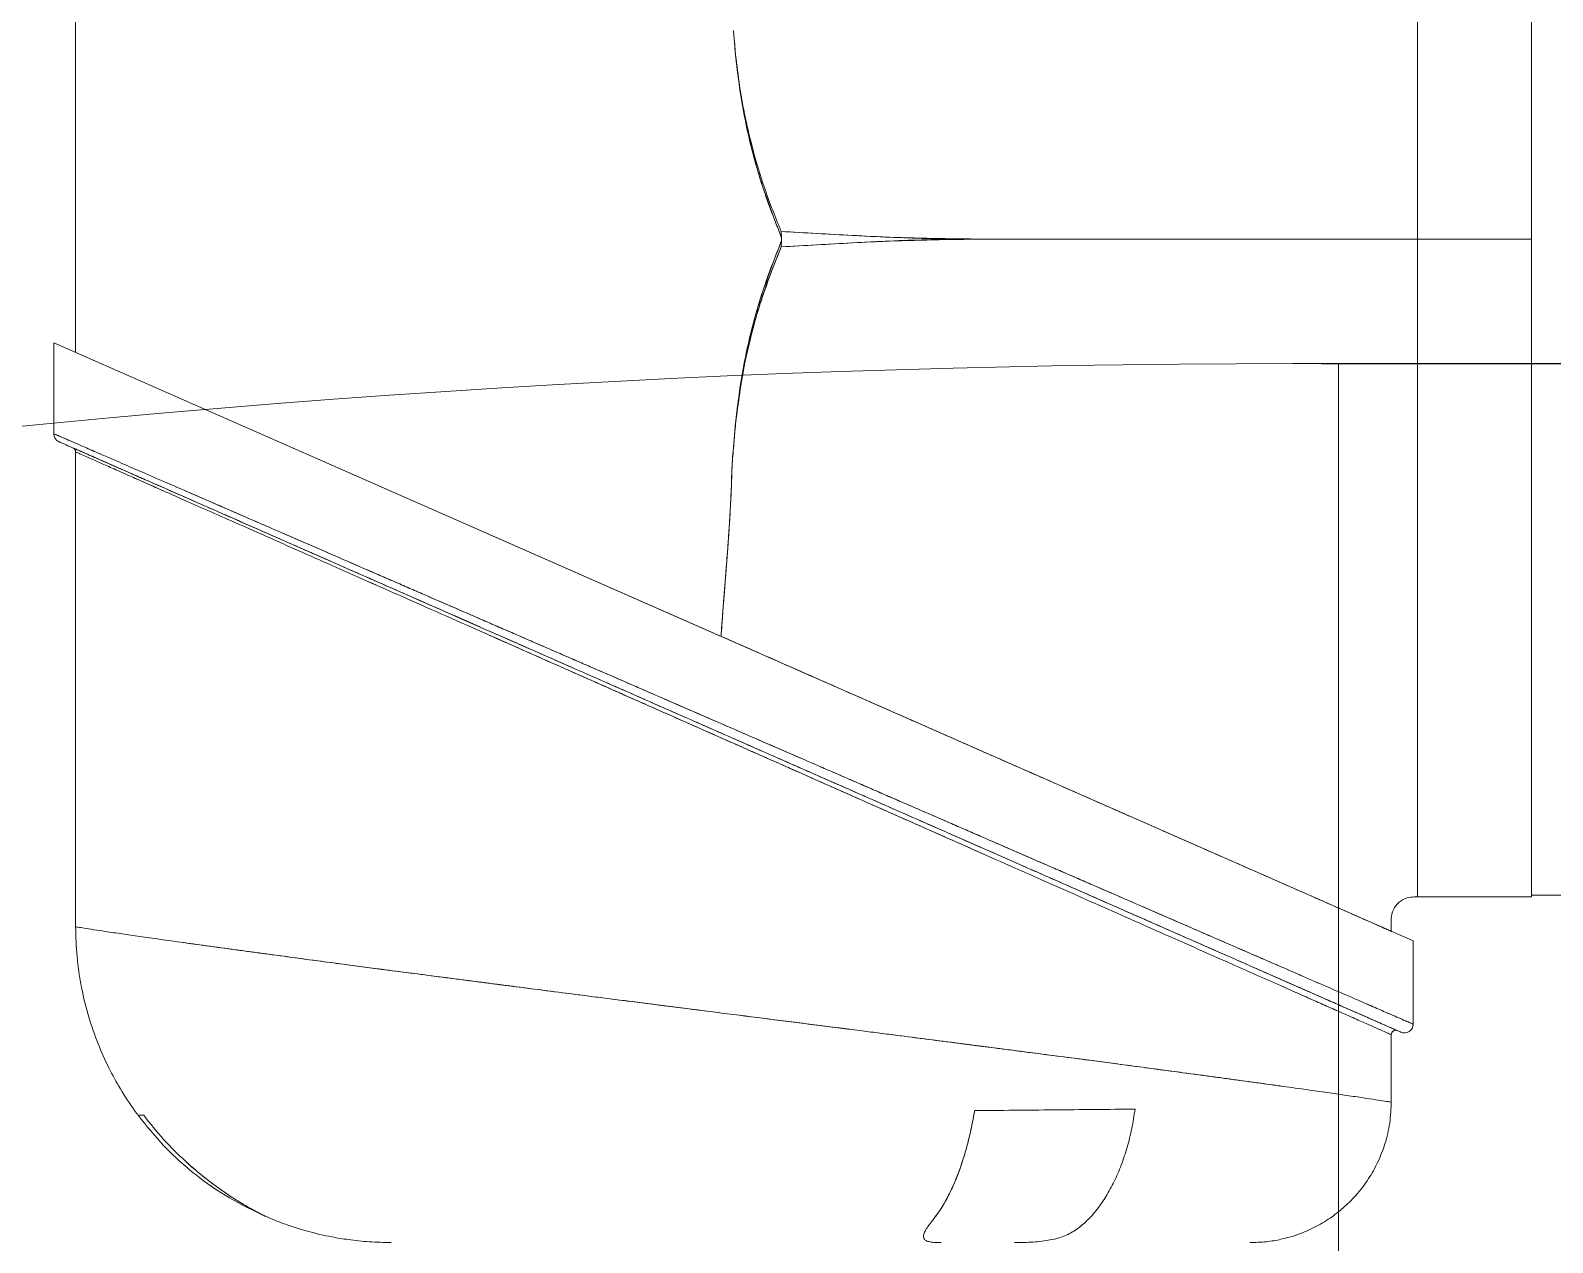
# Model space of a CAD drawing. Header units: millimetres. Extents: x 54 to 415, y 5 to 258.
# Drawn here: x 280.45 to 286.24, y 223.51 to 228.11 of the extents above; entities that cross this region are included whole.
import ezdxf

# ---------------------------------------------------------------- set-up
doc = ezdxf.new("R2010")
doc.units = ezdxf.units.MM
doc.linetypes.add('CENTERX2', pattern=[20.32, 12.7, -2.54, 2.54, -2.54])

msp = doc.modelspace()

# ---------------------------------------------------------------- linework, layer by layer
at = {"color": 7, "linetype": 'Continuous', "lineweight": 15}
for p, q in [((280.62527, 230.13602), (280.62527, 226.88911)), ((286.15861, 229.81186), (286.15861, 224.82685)), ((283.30827, 227.32486), (283.30658, 227.34865)), ((283.30827, 227.32486), (283.30658, 227.34865)), ((283.30658, 227.29006), (283.30827, 227.31386)), ((283.30827, 227.31386), (283.30658, 227.29006)), ((283.30827, 227.31386), (283.30827, 227.32486)), ((283.30827, 227.32486), (283.30827, 227.31386)), ((286.15861, 227.31936), (285.72527, 227.31936)), ((280.54194, 226.92577), (280.54194, 226.58)), ((285.70861, 224.65244), (280.54194, 226.92577)), ((283.07803, 225.80989), (280.62603, 226.88877)), ((295.53201, 226.84623), (285.25186, 226.84623)), ((295.53201, 226.84623), (285.25186, 226.84623)), ((285.42527, 226.84593), (285.42527, 118.77545)), ((295.35786, 226.84593), (285.42601, 226.84593)), ((283.12527, 226.52621), (283.1331, 226.61899)), ((283.1331, 226.61899), (283.13353, 226.61895)), ((280.62527, 226.5108), (280.62527, 224.70602)), ((285.72527, 224.81996), (286.15861, 224.81996)), ((286.15861, 224.82602), (286.50861, 224.82602)), ((285.70861, 224.33574), (285.70861, 224.65244)), ((285.62527, 224.03859), (285.62527, 224.29605))]:
    msp.add_line(p, q, dxfattribs=at)
at = {"color": 7, "linetype": 'CENTERX2', "lineweight": 0}
msp.add_circle((290.39194, 172.81069), 62.01667, dxfattribs=at)
at = {"color": 7, "linetype": 'Continuous', "lineweight": 15}
for centre, radius, start, end in [((280.57527, 226.58), 0.03333, 180, 246.250506), ((280.60861, 226.51071), 0.01667, 0, 66.250506), ((285.64194, 224.29605), 0.01667, 66.250506, 180), ((285.67527, 224.336), 0.03333, 246.250506, 360)]:
    msp.add_arc(centre, radius, start, end, dxfattribs=at)
for start_param, end_param in [(0, 3.1415927), (6.2798198, 6.2831853)]:
    msp.add_ellipse((285.25186, 172.81069), major_axis=(0, 54.03554), ratio=0.9535684, start_param=start_param, end_param=end_param, dxfattribs=at)
for points, knots in [([(285.72527, 227.31936), (285.72527, 227.40098), (285.72527, 227.56444), (285.72527, 227.80733), (285.72527, 228.04535), (285.72527, 228.27632), (285.72527, 228.4981), (285.72527, 228.70864), (285.72527, 228.90562), (285.72527, 229.08727), (285.72527, 229.25208), (285.72527, 229.3983), (285.72527, 229.52447), (285.72527, 229.62955), (285.72527, 229.71262), (285.72527, 229.77296), (285.72527, 229.8101), (285.72527, 229.82304), (285.72527, 229.81029), (285.72527, 229.77329), (285.72527, 229.71309), (285.72527, 229.63018), (285.72527, 229.52512), (285.72527, 229.3989), (285.72527, 229.25259), (285.72527, 229.08778), (285.72527, 228.90612), (285.72527, 228.70911), (285.72527, 228.4985), (285.72527, 228.27664), (285.72527, 228.04563), (285.72527, 227.80751), (285.72527, 227.56452), (285.72527, 227.40099), (285.72527, 227.31936)], [0, 0, 0, 0, 0.0311936, 0.0624662, 0.0937216, 0.1248574, 0.1561008, 0.187374, 0.2185675, 0.249725, 0.2810045, 0.3122848, 0.3434681, 0.3747482, 0.40604, 0.437343, 0.4685889, 0.4998768, 0.5311815, 0.5624692, 0.5937359, 0.6250402, 0.6563457, 0.6875979, 0.7188899, 0.750191, 0.78135, 0.8125442, 0.8438515, 0.8751002, 0.9062374, 0.9375057, 0.968805, 1, 1, 1, 1]), ([(286.15861, 227.31936), (286.15861, 227.38831), (286.15861, 227.5267), (286.15861, 227.73461), (286.15861, 227.94204), (286.15861, 228.14498), (286.15861, 228.34055), (286.15861, 228.52805), (286.15861, 228.70873), (286.15861, 228.87936), (286.15861, 229.03792), (286.15861, 229.18366), (286.15861, 229.31758), (286.15861, 229.43721), (286.15861, 229.54122), (286.15861, 229.62939), (286.15861, 229.70207), (286.15861, 229.75806), (286.15861, 229.79685), (286.15861, 229.8181), (286.15861, 229.82066), (286.15861, 229.80392), (286.15861, 229.76984), (286.15861, 229.71995), (286.15861, 229.65361), (286.15861, 229.57072), (286.15861, 229.47151), (286.15861, 229.35594), (286.15861, 229.22415), (286.15861, 229.07909), (286.15861, 228.9224), (286.15861, 228.75575), (286.15861, 228.57699), (286.15861, 228.38951), (286.15861, 228.1955), (286.15861, 227.99658), (286.15861, 227.79093), (286.15861, 227.60758), (286.15861, 227.44974), (286.15861, 227.36286), (286.15861, 227.31936)], [0, 0, 0, 0, 0.0263522, 0.0528873, 0.0800001, 0.1073126, 0.1338533, 0.1603941, 0.1873145, 0.2146281, 0.2411381, 0.2676484, 0.294536, 0.3218142, 0.3483571, 0.3749002, 0.4018157, 0.4291136, 0.4558665, 0.4828081, 0.5100597, 0.5377423, 0.5639175, 0.5900932, 0.6166189, 0.6431443, 0.6699571, 0.696961, 0.7242623, 0.7519712, 0.7784892, 0.8051945, 0.8321894, 0.8595806, 0.8860957, 0.9126109, 0.9395048, 0.9667909, 0.9833728, 1, 1, 1, 1]), ([(283.12532, 228.11251), (283.12577, 228.10731), (283.12701, 228.09311), (283.12893, 228.06971), (283.13108, 228.04398), (283.13262, 228.02727), (283.13331, 228.01974)], [0, 0, 0, 0, 0.1680177, 0.4594219, 0.7563244, 1, 1, 1, 1]), ([(283.13331, 228.01974), (283.13182, 228.03647), (283.12953, 228.06217), (283.12702, 228.0931), (283.12578, 228.10729), (283.12532, 228.11251)], [0, 0, 0, 0, 0.5411002, 0.8313252, 1, 1, 1, 1]), ([(283.13331, 228.01974), (283.13646, 227.99233), (283.14309, 227.93467), (283.15663, 227.84891), (283.1739, 227.76217), (283.20088, 227.64971), (283.24186, 227.5103), (283.28494, 227.4027), (283.30658, 227.34865)], [0, 0, 0, 0, 0.1189687, 0.250282, 0.3742966, 0.5002526, 0.7490056, 1, 1, 1, 1]), ([(283.30827, 227.32486), (283.27971, 227.39909), (283.2222, 227.54859), (283.16311, 227.78174), (283.1432, 227.94076), (283.13331, 228.01974)], [0, 0, 0, 0, 0.3317279, 0.6681301, 1, 1, 1, 1]), ([(283.13331, 228.01974), (283.14021, 227.96012), (283.154, 227.84093), (283.1928, 227.66474), (283.24233, 227.49173), (283.28637, 227.38026), (283.30827, 227.32486)], [0, 0, 0, 0, 0.25020945, 0.50016788, 0.75158767, 1, 1, 1, 1]), ([(283.30658, 227.34865), (283.28495, 227.40268), (283.24188, 227.51027), (283.19814, 227.6589), (283.16732, 227.79117), (283.14667, 227.90542), (283.13771, 227.98209), (283.13331, 228.01974)], [0, 0, 0, 0, 0.2509349, 0.4996492, 0.6672009, 0.8365384, 1, 1, 1, 1]), ([(283.30658, 227.34865), (283.39688, 227.3435), (283.58092, 227.33301), (283.86082, 227.31925), (284.14632, 227.31968), (284.33785, 227.31946), (284.43361, 227.31936)], [0, 0, 0, 0, 0.2406819, 0.4904894, 0.7452646, 1, 1, 1, 1]), ([(284.43361, 227.31936), (284.3058, 227.31893), (284.05129, 227.31807), (283.67536, 227.32625), (283.42774, 227.34129), (283.30658, 227.34865)], [0, 0, 0, 0, 0.3399995, 0.6770637, 1, 1, 1, 1]), ([(283.1331, 226.61899), (283.14008, 226.67856), (283.15405, 226.79773), (283.19277, 226.97393), (283.24233, 227.14699), (283.28638, 227.25846), (283.30827, 227.31386)], [0, 0, 0, 0, 0.2500242, 0.500187, 0.751597, 1, 1, 1, 1]), ([(283.30827, 227.31386), (283.27971, 227.23963), (283.2222, 227.09012), (283.16311, 226.85698), (283.1432, 226.69795), (283.13331, 226.61897)], [0, 0, 0, 0, 0.33172832, 0.6681306, 1, 1, 1, 1]), ([(283.30658, 227.29006), (283.28926, 227.24747), (283.25743, 227.16917), (283.22165, 227.05926), (283.19886, 226.97832), (283.18431, 226.92004), (283.17455, 226.87755), (283.16561, 226.83488), (283.15631, 226.78582), (283.14782, 226.73443), (283.14088, 226.68489), (283.13638, 226.64777), (283.13418, 226.62717), (283.13331, 226.61897)], [0, 0, 0, 0, 0.19825024, 0.36443227, 0.49811283, 0.56079147, 0.62344626, 0.68609738, 0.74876579, 0.83876834, 0.91067696, 0.96443805, 1, 1, 1, 1]), ([(283.13353, 226.61895), (283.14366, 226.696), (283.1639, 226.84995), (283.22251, 227.07506), (283.27866, 227.21867), (283.30658, 227.29006)], [0, 0, 0, 0, 0.3350432, 0.6694119, 1, 1, 1, 1]), ([(284.43361, 227.31936), (284.3058, 227.31979), (284.05129, 227.32064), (283.67536, 227.31246), (283.42774, 227.29742), (283.30658, 227.29006)], [0, 0, 0, 0, 0.3399995, 0.6770637, 1, 1, 1, 1]), ([(283.30658, 227.29006), (283.39688, 227.29521), (283.58092, 227.30571), (283.86082, 227.31946), (284.14632, 227.31904), (284.33785, 227.31925), (284.43361, 227.31936)], [0, 0, 0, 0, 0.2406822, 0.4904895, 0.7452646, 1, 1, 1, 1]), ([(285.72527, 227.31936), (285.60471, 227.31932), (285.47062, 227.31927), (285.323, 227.31924), (285.28241, 227.31923), (285.24181, 227.31923), (285.20122, 227.31922), (285.16062, 227.31922), (285.12003, 227.31923), (285.07383, 227.31924), (285.01684, 227.31925), (284.94388, 227.31924), (284.85538, 227.31923), (284.75825, 227.31923), (284.6617, 227.31925), (284.57493, 227.31929), (284.50025, 227.31933), (284.45448, 227.31935), (284.43361, 227.31936)], [0, 0, 0, 0, 0.2800057, 0.3114353, 0.3428645, 0.3742932, 0.4057213, 0.4371485, 0.4685748, 0.5, 0.5444546, 0.6009401, 0.6694557, 0.75, 0.8265275, 0.8937019, 0.9515254, 1, 1, 1, 1]), ([(284.43361, 227.31936), (284.4594, 227.31934), (284.51899, 227.31931), (284.62039, 227.31924), (284.7458, 227.31919), (284.89523, 227.31917), (285.0687, 227.3192), (285.2662, 227.31927), (285.48772, 227.31936), (285.64342, 227.31936), (285.72527, 227.31936)], [0, 0, 0, 0, 0.0599088, 0.1384058, 0.2354966, 0.3511869, 0.4854816, 0.6383837, 0.809892, 1, 1, 1, 1]), ([(285.72527, 227.31936), (285.72527, 227.23714), (285.72527, 227.07242), (285.72527, 226.82816), (285.72527, 226.58947), (285.72527, 226.35865), (285.72527, 226.13682), (285.72527, 225.92633), (285.72527, 225.72946), (285.72527, 225.54806), (285.72527, 225.38349), (285.72527, 225.23767), (285.72527, 225.11201), (285.72527, 225.00739), (285.72527, 224.9248), (285.72527, 224.86496), (285.72527, 224.82821), (285.72527, 224.81569), (285.72527, 224.82871), (285.72527, 224.866), (285.72527, 224.92629), (285.72527, 225.00934), (285.72527, 225.11427), (285.72527, 225.24041), (285.72527, 225.38666), (285.72527, 225.55148), (285.72527, 225.73308), (285.72527, 225.93031), (285.72527, 226.14098), (285.72527, 226.36271), (285.72527, 226.59385), (285.72527, 226.83215), (285.72527, 227.07497), (285.72527, 227.23794), (285.72527, 227.31936)], [0, 0, 0, 0, 0.0314203, 0.0629452, 0.0942649, 0.1253779, 0.156586, 0.1880051, 0.219166, 0.2502894, 0.2816656, 0.3129444, 0.3440511, 0.375284, 0.4066938, 0.4378533, 0.4690088, 0.5004215, 0.5316512, 0.5627473, 0.5940085, 0.6253819, 0.6565062, 0.6876621, 0.7190714, 0.750272, 0.781375, 0.8126816, 0.8440177, 0.8751256, 0.9063059, 0.9377192, 0.9688887, 1, 1, 1, 1]), ([(286.15861, 227.31936), (286.15861, 227.25048), (286.15861, 227.11224), (286.15861, 226.90457), (286.15861, 226.69737), (286.15861, 226.49464), (286.15861, 226.29926), (286.15861, 226.11193), (286.15861, 225.93139), (286.15861, 225.7608), (286.15861, 225.6022), (286.15861, 225.45634), (286.15861, 225.32229), (286.15861, 225.20265), (286.15861, 225.09837), (286.15861, 225.01008), (286.15861, 224.93711), (286.15861, 224.8846), (286.15861, 224.84929), (286.15861, 224.82797), (286.15861, 224.81845), (286.15861, 224.82107), (286.15861, 224.83697), (286.15861, 224.86837), (286.15861, 224.91791), (286.15861, 224.984), (286.15861, 225.06682), (286.15861, 225.16627), (286.15861, 225.2818), (286.15861, 225.41354), (286.15861, 225.5587), (286.15861, 225.71533), (286.15861, 225.88178), (286.15861, 226.06017), (286.15861, 226.24749), (286.15861, 226.44138), (286.15861, 226.64023), (286.15861, 226.84586), (286.15861, 227.02951), (286.15861, 227.18798), (286.15861, 227.27553), (286.15861, 227.31936)], [0, 0, 0, 0, 0.0263224, 0.0528276, 0.0799086, 0.107188, 0.1336983, 0.1602088, 0.1870977, 0.2143783, 0.2408883, 0.2673984, 0.2942861, 0.3215641, 0.3480289, 0.3746779, 0.4016084, 0.428922, 0.4504754, 0.4720279, 0.4937907, 0.515553, 0.5374838, 0.5636049, 0.5897265, 0.616107, 0.6429077, 0.6697333, 0.6967509, 0.7240662, 0.7517902, 0.7783864, 0.8049824, 0.8319614, 0.8593358, 0.8858495, 0.912363, 0.9392562, 0.9665411, 0.9832474, 1, 1, 1, 1]), ([(283.13353, 226.61895), (283.13109, 226.59119), (283.12636, 226.53734), (283.11915, 226.45644), (283.11778, 226.37605), (283.1136, 226.29505), (283.1093, 226.22267), (283.10444, 226.1549), (283.09938, 226.08749), (283.09323, 226.00934), (283.08709, 225.93115), (283.08192, 225.86375), (283.07917, 225.82557), (283.07803, 225.80989)], [0, 0, 0, 0, 0.1031012, 0.1999687, 0.3002699, 0.4003905, 0.4999597, 0.5684443, 0.6517212, 0.7499848, 0.8584084, 0.9418491, 1, 1, 1, 1]), ([(283.13331, 226.61897), (283.13221, 226.60746), (283.12925, 226.57656), (283.12684, 226.54561), (283.12534, 226.5262)], [0, 0, 0, 0, 0.3726892, 1, 1, 1, 1]), ([(283.12527, 225.458), (283.08367, 225.47607), (283.00505, 225.51019), (282.89422, 225.55829), (282.80827, 225.59563), (282.74409, 225.62353), (282.69851, 225.64335), (282.64775, 225.66541), (282.59022, 225.69039), (282.52508, 225.71867), (282.46137, 225.74633), (282.3998, 225.77307), (282.34037, 225.79888), (282.28308, 225.82378), (282.22791, 225.84774), (282.13563, 225.88783), (282.00978, 225.94247), (281.85542, 226.00951), (281.70642, 226.07425), (281.56284, 226.13659), (281.42501, 226.19645), (281.29557, 226.25269), (281.17468, 226.30518), (281.06269, 226.35382), (280.96135, 226.39785), (280.87063, 226.43724), (280.79062, 226.47199), (280.72774, 226.49931), (280.67892, 226.52051), (280.64132, 226.53683), (280.60974, 226.55055), (280.58179, 226.5627), (280.55965, 226.57231), (280.54471, 226.5788), (280.54286, 226.5796), (280.54194, 226.58)], [0, 0, 0, 0, 0.0320708, 0.0606012, 0.0855911, 0.0986598, 0.1104988, 0.1211082, 0.1382986, 0.1555751, 0.17238, 0.1887133, 0.2045753, 0.2199659, 0.2348853, 0.2493337, 0.2953807, 0.3393236, 0.3811684, 0.4268614, 0.4710509, 0.5137492, 0.5582404, 0.6016584, 0.6440233, 0.6865453, 0.7283611, 0.7694966, 0.7995611, 0.8294051, 0.8590406, 0.8884792, 0.9257646, 0.9629296, 1, 1, 1, 1]), ([(280.54194, 226.58), (280.54246, 226.57978), (280.5435, 226.57933), (280.55189, 226.57568), (280.5653, 226.56986), (280.58673, 226.56055), (280.6189, 226.54657), (280.66505, 226.52653), (280.72219, 226.50172), (280.79062, 226.47199), (280.87063, 226.43724), (280.9537, 226.40117), (281.03679, 226.36507), (281.11748, 226.33002), (281.20468, 226.29216), (281.2932, 226.25372), (281.38217, 226.21507), (281.4709, 226.17652), (281.56487, 226.13571), (281.66193, 226.09357), (281.7461, 226.05701), (281.8155, 226.02686), (281.87105, 226.00273), (281.92832, 225.97785), (281.98732, 225.95223), (282.04804, 225.92586), (282.11048, 225.89875), (282.19768, 225.86088), (282.31386, 225.8104), (282.42637, 225.76153), (282.51022, 225.72512), (282.56129, 225.70295), (282.61198, 225.68094), (282.6566, 225.66156), (282.7118, 225.63757), (282.78403, 225.60616), (282.88392, 225.56276), (282.99939, 225.51265), (283.08162, 225.47696), (283.12527, 225.458)], [0, 0, 0, 0, 0.0277954, 0.0556409, 0.0835475, 0.111526, 0.1508139, 0.1904606, 0.2304941, 0.2716262, 0.3134406, 0.3559632, 0.3876388, 0.4199052, 0.4527709, 0.4862445, 0.5147742, 0.5439765, 0.5738553, 0.6044143, 0.6336571, 0.6494777, 0.6655969, 0.682015, 0.6987325, 0.7157495, 0.7330664, 0.7506835, 0.7875964, 0.8274433, 0.8405744, 0.8539956, 0.867707, 0.8803901, 0.8889238, 0.9108109, 0.9366195, 0.9663492, 1, 1, 1, 1]), ([(280.56185, 226.54949), (280.56289, 226.54903), (280.56498, 226.54812), (280.58198, 226.54064), (280.60908, 226.52871), (280.64703, 226.51201), (280.69552, 226.49068), (280.75443, 226.46476), (280.82335, 226.43443), (280.9021, 226.39978), (280.99036, 226.36095), (281.08763, 226.31815), (281.19359, 226.27153), (281.31546, 226.2179), (281.45453, 226.15671), (281.612, 226.08743), (281.7786, 226.01412), (281.95347, 225.93718), (282.13545, 225.85711), (282.32338, 225.77442), (282.51627, 225.68955), (282.71271, 225.60311), (282.9117, 225.51556), (283.11186, 225.42749), (283.31201, 225.33942), (283.51101, 225.25186), (283.70745, 225.16543), (283.90033, 225.08056), (284.08827, 224.99787), (284.27024, 224.9178), (284.44512, 224.84085), (284.61171, 224.76755), (284.76918, 224.69827), (284.90825, 224.63708), (285.03012, 224.58346), (285.13608, 224.53683), (285.23335, 224.49403), (285.3216, 224.4552), (285.40036, 224.42055), (285.46928, 224.39023), (285.52818, 224.36431), (285.57667, 224.34297), (285.61462, 224.32627), (285.64172, 224.31435), (285.65872, 224.30687), (285.6608, 224.30595), (285.66185, 224.30549)], [0, 0, 0, 0, 0.0199204, 0.0398135, 0.0597812, 0.0797996, 0.0998357, 0.1199893, 0.1402341, 0.1605318, 0.1809782, 0.201541, 0.2221754, 0.2429726, 0.2680817, 0.2933193, 0.3187887, 0.3443409, 0.3700669, 0.3959156, 0.42182, 0.4478711, 0.4739038, 0.5, 0.5261005, 0.5521317, 0.5781828, 0.6040886, 0.6299331, 0.6556633, 0.6812141, 0.7066834, 0.7319224, 0.7570274, 0.7778283, 0.7984627, 0.8190219, 0.8394719, 0.8597696, 0.8800107, 0.9001679, 0.9202041, 0.9402188, 0.9601883, 0.9800814, 1, 1, 1, 1]), ([(285.66185, 224.30549), (285.6608, 224.30595), (285.65872, 224.30687), (285.64172, 224.31435), (285.61462, 224.32627), (285.57667, 224.34297), (285.52817, 224.36431), (285.46927, 224.39023), (285.40035, 224.42055), (285.32159, 224.45521), (285.23334, 224.49404), (285.13607, 224.53684), (285.0301, 224.58346), (284.90823, 224.63708), (284.76917, 224.69827), (284.6117, 224.76756), (284.4451, 224.84086), (284.27023, 224.91781), (284.08825, 224.99788), (283.90032, 225.08057), (283.70743, 225.16544), (283.51099, 225.25187), (283.31199, 225.33943), (283.11184, 225.4275), (282.91169, 225.51557), (282.71269, 225.60313), (282.51625, 225.68956), (282.32336, 225.77443), (282.13543, 225.85712), (281.95346, 225.93719), (281.77858, 226.01413), (281.61198, 226.08743), (281.45451, 226.15672), (281.31545, 226.21791), (281.19358, 226.27153), (281.08761, 226.31816), (280.99035, 226.36095), (280.9021, 226.39979), (280.82334, 226.43444), (280.75442, 226.46476), (280.69552, 226.49068), (280.64702, 226.51202), (280.60907, 226.52871), (280.58198, 226.54064), (280.56498, 226.54812), (280.56289, 226.54903), (280.56185, 226.54949)], [0, 0, 0, 0, 0.0199204, 0.0398135, 0.0597812, 0.0797996, 0.0998357, 0.1199893, 0.1402341, 0.1605318, 0.1809782, 0.201541, 0.2221754, 0.2429726, 0.2680817, 0.2933193, 0.3187887, 0.3443409, 0.3700669, 0.3959156, 0.42182, 0.4478711, 0.4739038, 0.5, 0.5261005, 0.5521317, 0.5781828, 0.6040886, 0.6299331, 0.6556633, 0.6812141, 0.7066834, 0.7319224, 0.7570274, 0.7778283, 0.7984627, 0.8190219, 0.8394719, 0.8597696, 0.8800107, 0.9001679, 0.9202041, 0.9402188, 0.9601883, 0.9800814, 1, 1, 1, 1]), ([(280.61532, 226.52597), (280.61567, 226.52581), (280.61637, 226.52551), (280.62203, 226.52301), (280.63128, 226.51895), (280.64496, 226.51292), (280.66358, 226.50473), (280.68715, 226.49436), (280.71514, 226.48205), (280.74738, 226.46786), (280.78375, 226.45186), (280.82438, 226.43398), (280.87098, 226.41348), (280.92396, 226.39016), (280.98382, 226.36383), (281.04855, 226.33534), (281.11533, 226.30596), (281.18333, 226.27604), (281.25184, 226.2459), (281.32361, 226.21432), (281.39866, 226.1813), (281.48548, 226.1431), (281.58512, 226.09925), (281.69986, 226.04877), (281.82066, 225.99562), (281.96307, 225.93296), (282.12783, 225.86046), (282.31658, 225.77741), (282.51311, 225.69094), (282.71579, 225.60176), (282.92288, 225.51064), (283.13195, 225.41865), (283.34101, 225.32666), (283.5481, 225.23554), (283.73418, 225.15367), (283.89925, 225.08104), (284.04289, 225.01784), (284.1822, 224.95654), (284.30675, 224.90174), (284.41811, 224.85274), (284.51637, 224.8095), (284.61059, 224.76805), (284.70071, 224.72839), (284.78541, 224.69113), (284.86526, 224.65599), (284.94028, 224.62298), (285.01206, 224.5914), (285.08059, 224.56125), (285.15208, 224.52979), (285.2251, 224.49766), (285.29791, 224.46563), (285.36317, 224.43691), (285.42008, 224.41187), (285.4692, 224.39026), (285.51183, 224.3715), (285.5493, 224.35501), (285.58131, 224.34093), (285.60748, 224.32942), (285.62666, 224.32098), (285.63951, 224.31532), (285.64723, 224.31193), (285.64818, 224.31151), (285.64865, 224.3113)], [0, 0, 0, 0, 0.0115707, 0.0231344, 0.0347112, 0.0470727, 0.0601935, 0.0733341, 0.0865229, 0.0995505, 0.1125904, 0.1256694, 0.1388143, 0.1535547, 0.1683201, 0.1831469, 0.1980711, 0.2113084, 0.2245619, 0.2378554, 0.2512127, 0.264657, 0.2825959, 0.3006345, 0.3193943, 0.3382522, 0.3642436, 0.3906775, 0.4175159, 0.4448412, 0.4723524, 0.4999971, 0.5276263, 0.5551377, 0.5824783, 0.6026072, 0.6226947, 0.6422505, 0.6617501, 0.6768307, 0.6918626, 0.70659, 0.7209872, 0.7353487, 0.7487824, 0.7621344, 0.7754279, 0.7886867, 0.8019347, 0.8189672, 0.8358908, 0.8527592, 0.8687015, 0.8836635, 0.8985761, 0.9134796, 0.9288451, 0.9441668, 0.9594904, 0.9730021, 0.9864947, 1, 1, 1, 1]), ([(285.64865, 224.3113), (285.6483, 224.31145), (285.6476, 224.31176), (285.64194, 224.31425), (285.6327, 224.31832), (285.61901, 224.32434), (285.60039, 224.33253), (285.57682, 224.34291), (285.54883, 224.35522), (285.51659, 224.36941), (285.48022, 224.38541), (285.43959, 224.40329), (285.39299, 224.42379), (285.34001, 224.4471), (285.28015, 224.47344), (285.21542, 224.50192), (285.14864, 224.53131), (285.08064, 224.56122), (285.01213, 224.59137), (284.94036, 224.62295), (284.86531, 224.65597), (284.7785, 224.69417), (284.67885, 224.73801), (284.56411, 224.7885), (284.44331, 224.84165), (284.30091, 224.90431), (284.13614, 224.9768), (283.94739, 225.05986), (283.75086, 225.14633), (283.54818, 225.23551), (283.34109, 225.32663), (283.13202, 225.41862), (282.92296, 225.5106), (282.71587, 225.60172), (282.52979, 225.6836), (282.36472, 225.75623), (282.22108, 225.81943), (282.08177, 225.88073), (281.95722, 225.93553), (281.84586, 225.98453), (281.7476, 226.02776), (281.65338, 226.06922), (281.56326, 226.10887), (281.47856, 226.14614), (281.39871, 226.18128), (281.32369, 226.21428), (281.25191, 226.24587), (281.18338, 226.27602), (281.11189, 226.30748), (281.03887, 226.33961), (280.96606, 226.37164), (280.9008, 226.40036), (280.84389, 226.4254), (280.79477, 226.44701), (280.75214, 226.46577), (280.71467, 226.48225), (280.68266, 226.49634), (280.65649, 226.50785), (280.63731, 226.51629), (280.62446, 226.52195), (280.61674, 226.52534), (280.61579, 226.52576), (280.61532, 226.52597)], [0, 0, 0, 0, 0.0115707, 0.0231344, 0.0347112, 0.0470727, 0.0601935, 0.0733341, 0.0865229, 0.0995505, 0.1125904, 0.1256694, 0.1388143, 0.1535547, 0.1683201, 0.1831469, 0.1980711, 0.2113084, 0.2245619, 0.2378554, 0.2512127, 0.264657, 0.2825959, 0.3006345, 0.3193943, 0.3382522, 0.3642436, 0.3906775, 0.4175159, 0.4448412, 0.4723524, 0.4999971, 0.5276263, 0.5551377, 0.5824783, 0.6026072, 0.6226947, 0.6422505, 0.6617501, 0.6768307, 0.6918626, 0.70659, 0.7209872, 0.7353487, 0.7487824, 0.7621344, 0.7754279, 0.7886867, 0.8019347, 0.8189672, 0.8358908, 0.8527592, 0.8687015, 0.8836635, 0.8985761, 0.9134796, 0.9288451, 0.9441668, 0.9594904, 0.9730021, 0.9864947, 1, 1, 1, 1]), ([(280.62527, 226.51071), (280.6263, 226.51026), (280.62836, 226.50934), (280.64501, 226.50196), (280.67145, 226.49026), (280.70875, 226.47373), (280.75568, 226.45295), (280.79554, 226.43529), (280.81557, 226.42642)], [0, 0, 0, 0, 0.165523, 0.3315433, 0.4981979, 0.6637894, 0.8310153, 1, 1, 1, 1]), ([(280.81557, 226.42642), (280.79554, 226.43529), (280.75568, 226.45294), (280.70875, 226.47373), (280.67145, 226.49026), (280.64501, 226.50196), (280.62836, 226.50934), (280.6263, 226.51026), (280.62527, 226.51071)], [0, 0, 0, 0, 0.16897654, 0.33620251, 0.50180206, 0.66845162, 0.83447185, 1, 1, 1, 1]), ([(283.07803, 225.80989), (283.07906, 225.82435), (283.08144, 225.85764), (283.08575, 225.91409), (283.09081, 225.97878), (283.09599, 226.04427), (283.10054, 226.10338), (283.10471, 226.15886), (283.10835, 226.2101), (283.11147, 226.25926), (283.11397, 226.30335), (283.11609, 226.3466), (283.1179, 226.39063), (283.11943, 226.4357), (283.12085, 226.48128), (283.1238, 226.51123), (283.12527, 226.52621)], [0, 0, 0, 0, 0.0605787, 0.1394394, 0.2365828, 0.3317056, 0.4139358, 0.4842892, 0.564201, 0.6286021, 0.6901056, 0.7487147, 0.809527, 0.8742567, 0.937146, 1, 1, 1, 1]), ([(283.12527, 226.5256), (283.1234, 226.50486), (283.1194, 226.4606), (283.11837, 226.39423), (283.11519, 226.32731), (283.1116, 226.26092), (283.10746, 226.19712), (283.10296, 226.13496), (283.09808, 226.07112), (283.09281, 226.00386), (283.08741, 225.93535), (283.08253, 225.87136), (283.07951, 225.8301), (283.07803, 225.80989)], [0, 0, 0, 0, 0.08706785, 0.18580273, 0.27742715, 0.36724822, 0.46385061, 0.54481492, 0.6278933, 0.73159822, 0.82698433, 0.9152671, 1, 1, 1, 1]), ([(283.12534, 226.5262), (283.12533, 226.5261), (283.1253, 226.5259), (283.12528, 226.5257), (283.12527, 226.5256)], [0, 0, 0, 0, 0.4999838, 1, 1, 1, 1]), ([(281.35751, 226.18638), (281.31905, 226.20341), (281.24303, 226.23708), (281.13968, 226.28286), (281.04443, 226.32506), (280.95835, 226.36317), (280.88069, 226.39757), (280.83716, 226.41686), (280.81557, 226.42642)], [0, 0, 0, 0, 0.1720422, 0.3400648, 0.50414, 0.6722081, 0.8374619, 1, 1, 1, 1]), ([(280.81557, 226.42642), (280.83156, 226.41934), (280.86372, 226.40509), (280.91891, 226.38064), (280.97955, 226.35379), (281.05241, 226.32152), (281.13967, 226.28286), (281.24303, 226.23708), (281.31905, 226.20341), (281.35751, 226.18638)], [0, 0, 0, 0, 0.121652, 0.2448215, 0.369551, 0.4958814, 0.6599443, 0.8279598, 1, 1, 1, 1]), ([(282.16856, 225.82714), (282.11659, 225.85015), (282.0149, 225.89519), (281.87093, 225.95895), (281.73264, 226.02023), (281.60041, 226.07878), (281.47362, 226.13494), (281.39579, 226.16942), (281.35751, 226.18638)], [0, 0, 0, 0, 0.1755891, 0.3435394, 0.5038742, 0.6745795, 0.8399399, 1, 1, 1, 1]), ([(281.35751, 226.18638), (281.39579, 226.16942), (281.47362, 226.13494), (281.6004, 226.07878), (281.73263, 226.02023), (281.87093, 225.95896), (282.0149, 225.89519), (282.11659, 225.85015), (282.16856, 225.82714)], [0, 0, 0, 0, 0.1600562, 0.3254166, 0.4961258, 0.6564532, 0.8244036, 1, 1, 1, 1]), ([(282.16856, 225.82714), (282.19975, 225.81332), (282.26385, 225.78492), (282.36425, 225.74043), (282.47106, 225.69313), (282.58051, 225.64467), (282.67762, 225.60166), (282.76166, 225.56443), (282.83196, 225.5333), (282.89927, 225.50348), (282.96662, 225.47364), (283.04123, 225.4406), (283.0957, 225.41648), (283.12527, 225.40338)], [0, 0, 0, 0, 0.1019158, 0.2094517, 0.3226104, 0.4413943, 0.5536103, 0.6254209, 0.7020699, 0.7708625, 0.8328716, 0.9092509, 1, 1, 1, 1]), ([(283.12527, 225.40338), (283.09963, 225.41474), (283.05177, 225.43593), (282.98518, 225.46542), (282.92883, 225.49039), (282.87258, 225.51531), (282.80794, 225.54393), (282.73371, 225.57681), (282.65414, 225.61206), (282.55253, 225.65706), (282.43076, 225.71097), (282.29526, 225.771), (282.20981, 225.80886), (282.16856, 225.82714)], [0, 0, 0, 0, 0.0786907, 0.1468482, 0.2044723, 0.2519548, 0.320018, 0.4038329, 0.4816221, 0.5672891, 0.7211644, 0.8653995, 1, 1, 1, 1]), ([(283.07803, 225.80989), (283.15172, 225.77747), (283.29961, 225.7124), (283.52218, 225.61447), (283.74459, 225.51661), (283.9619, 225.42099), (284.17153, 225.32875), (284.37317, 225.24003), (284.56813, 225.15425), (284.74949, 225.07445), (284.91538, 225.00146), (285.06599, 224.93519), (285.20382, 224.87455), (285.32164, 224.82271), (285.41914, 224.77981), (285.4892, 224.74898), (285.54004, 224.72661), (285.57575, 224.7109), (285.60227, 224.69923), (285.61914, 224.6918), (285.62669, 224.68848), (285.62212, 224.69049), (285.60276, 224.69901), (285.56901, 224.71386), (285.52133, 224.73484), (285.46015, 224.76176), (285.38587, 224.79445), (285.29884, 224.83274), (285.19827, 224.87699), (285.08459, 224.92701), (284.95743, 224.98296), (284.81877, 225.04397), (284.66671, 225.11087), (284.50212, 225.18329), (284.32466, 225.26138), (284.138, 225.34351), (283.94089, 225.43023), (283.73505, 225.52081), (283.52054, 225.61519), (283.30086, 225.71185), (283.15248, 225.77714), (283.07803, 225.80989)], [0, 0, 0, 0, 0.0290508, 0.0583024, 0.0881903, 0.1183002, 0.1473037, 0.1765166, 0.2064059, 0.2365373, 0.2645581, 0.2927937, 0.3217389, 0.3509449, 0.3769057, 0.403076, 0.4215211, 0.4400917, 0.4586619, 0.4774107, 0.4961594, 0.5187749, 0.5415528, 0.5641677, 0.5869392, 0.609697, 0.6324557, 0.6556449, 0.6788351, 0.703062, 0.7274365, 0.7522579, 0.7772263, 0.8036435, 0.8302271, 0.8573207, 0.8845852, 0.9129493, 0.9415033, 0.9706503, 1, 1, 1, 1]), ([(283.12527, 225.458), (283.16688, 225.43994), (283.24549, 225.40581), (283.35633, 225.35772), (283.44227, 225.32038), (283.50646, 225.29248), (283.55204, 225.27266), (283.60279, 225.2506), (283.66033, 225.22562), (283.72546, 225.19734), (283.78917, 225.16968), (283.85075, 225.14294), (283.91018, 225.11712), (283.96747, 225.09223), (284.02263, 225.06827), (284.11492, 225.02818), (284.24077, 224.97354), (284.39512, 224.9065), (284.54412, 224.84176), (284.68771, 224.77942), (284.82553, 224.71956), (284.95498, 224.66332), (285.07587, 224.61083), (285.18785, 224.56219), (285.2892, 224.51816), (285.37991, 224.47877), (285.45993, 224.44402), (285.52281, 224.4167), (285.57163, 224.3955), (285.60922, 224.37917), (285.6408, 224.36546), (285.66875, 224.35331), (285.6909, 224.3437), (285.70584, 224.33721), (285.70768, 224.33641), (285.70861, 224.336)], [0, 0, 0, 0, 0.0320708, 0.0606012, 0.0855911, 0.0986598, 0.1104988, 0.1211082, 0.1382986, 0.1555751, 0.17238, 0.1887133, 0.2045753, 0.2199659, 0.2348853, 0.2493337, 0.2953807, 0.3393236, 0.3811684, 0.4268614, 0.4710509, 0.5137492, 0.5582404, 0.6016584, 0.6440233, 0.6865453, 0.7283611, 0.7694966, 0.7995611, 0.8294051, 0.8590406, 0.8884792, 0.9257646, 0.9629296, 1, 1, 1, 1]), ([(285.70861, 224.336), (285.70809, 224.33623), (285.70705, 224.33668), (285.69866, 224.34033), (285.68525, 224.34615), (285.66381, 224.35546), (285.63165, 224.36943), (285.5855, 224.38948), (285.52835, 224.41429), (285.45993, 224.44402), (285.37992, 224.47877), (285.29685, 224.51484), (285.21375, 224.55094), (285.13307, 224.58598), (285.04587, 224.62385), (284.95735, 224.66229), (284.86837, 224.70094), (284.77965, 224.73949), (284.68567, 224.7803), (284.58862, 224.82244), (284.50445, 224.859), (284.43505, 224.88915), (284.3795, 224.91328), (284.32222, 224.93816), (284.26322, 224.96378), (284.2025, 224.99015), (284.14006, 225.01726), (284.05286, 225.05513), (283.93669, 225.10561), (283.82418, 225.15448), (283.74032, 225.19089), (283.68926, 225.21306), (283.63857, 225.23507), (283.59394, 225.25445), (283.53875, 225.27843), (283.46652, 225.30985), (283.36663, 225.35324), (283.25115, 225.40336), (283.16893, 225.43905), (283.12527, 225.458)], [0, 0, 0, 0, 0.0277954, 0.0556409, 0.0835475, 0.111526, 0.1508139, 0.1904606, 0.2304941, 0.2716262, 0.3134406, 0.3559632, 0.3876388, 0.4199052, 0.4527709, 0.4862445, 0.5147742, 0.5439765, 0.5738553, 0.6044143, 0.6336571, 0.6494777, 0.6655969, 0.682015, 0.6987325, 0.7157495, 0.7330664, 0.7506835, 0.7875964, 0.8274433, 0.8405744, 0.8539956, 0.867707, 0.8803901, 0.8889238, 0.9108109, 0.9366195, 0.9663492, 1, 1, 1, 1]), ([(283.12527, 225.40338), (283.15092, 225.39202), (283.19878, 225.37083), (283.26537, 225.34134), (283.32172, 225.31637), (283.37797, 225.29145), (283.4426, 225.26283), (283.51683, 225.22995), (283.59641, 225.1947), (283.69802, 225.14969), (283.81979, 225.09578), (283.95528, 225.03576), (284.04073, 224.9979), (284.08198, 224.97962)], [0, 0, 0, 0, 0.0786907, 0.1468482, 0.2044723, 0.2519548, 0.320018, 0.4038329, 0.4816221, 0.5672891, 0.7211644, 0.8653995, 1, 1, 1, 1]), ([(284.08198, 224.97962), (284.05079, 224.99344), (283.98669, 225.02184), (283.88629, 225.06632), (283.77949, 225.11363), (283.67004, 225.16208), (283.57293, 225.2051), (283.48888, 225.24233), (283.41859, 225.27346), (283.35127, 225.30327), (283.28392, 225.33312), (283.20932, 225.36616), (283.15485, 225.39028), (283.12527, 225.40338)], [0, 0, 0, 0, 0.1019158, 0.2094517, 0.3226104, 0.4413943, 0.5536103, 0.6254209, 0.7020699, 0.7708625, 0.8328716, 0.9092509, 1, 1, 1, 1]), ([(284.08198, 224.97962), (284.13396, 224.9566), (284.23564, 224.91157), (284.37962, 224.8478), (284.51791, 224.78653), (284.65014, 224.72797), (284.77693, 224.67181), (284.85476, 224.63733), (284.89304, 224.62038)], [0, 0, 0, 0, 0.1755891, 0.3435394, 0.5038742, 0.6745795, 0.8399399, 1, 1, 1, 1]), ([(284.89304, 224.62038), (284.85476, 224.63733), (284.77693, 224.67181), (284.65014, 224.72797), (284.51791, 224.78653), (284.37962, 224.8478), (284.23565, 224.91157), (284.13396, 224.9566), (284.08198, 224.97962)], [0, 0, 0, 0, 0.1600562, 0.3254166, 0.4961258, 0.6564532, 0.8244036, 1, 1, 1, 1]), ([(285.62477, 224.68747), (285.62458, 224.70156), (285.62425, 224.72663), (285.62718, 224.76019), (285.63905, 224.78256), (285.6532, 224.79862), (285.67263, 224.8125), (285.69802, 224.81941), (285.71624, 224.81978), (285.72423, 224.81994)], [0, 0, 0, 0, 0.2186166, 0.3887303, 0.5125393, 0.602441, 0.7183559, 0.8765622, 1, 1, 1, 1]), ([(283.12527, 224.37269), (283.06633, 224.38019), (282.95272, 224.39463), (282.78949, 224.41536), (282.64033, 224.43436), (282.51007, 224.45103), (282.39751, 224.4655), (282.32235, 224.4752), (282.27516, 224.4813), (282.25245, 224.48424), (282.23047, 224.48708), (282.20919, 224.48983), (282.18863, 224.49249), (282.11356, 224.50219), (281.98833, 224.5184), (281.82057, 224.54027), (281.69904, 224.55625), (281.6173, 224.56708), (281.5702, 224.57333), (281.52464, 224.57941), (281.48062, 224.58529), (281.43811, 224.591), (281.3971, 224.59651), (281.3276, 224.60589), (281.23381, 224.6186), (281.12258, 224.6338), (281.02306, 224.64755), (280.93521, 224.65986), (280.85892, 224.67072), (280.78978, 224.68075), (280.73006, 224.68961), (280.68209, 224.69692), (280.64883, 224.70215), (280.62949, 224.7053), (280.62319, 224.70638), (280.62949, 224.7053), (280.64882, 224.70215), (280.68209, 224.69692), (280.73005, 224.68961), (280.78976, 224.68075), (280.8589, 224.67073), (280.93519, 224.65986), (281.00595, 224.64995), (281.06513, 224.64174), (281.10847, 224.63576), (281.15396, 224.62951), (281.2016, 224.623), (281.25139, 224.61622), (281.30331, 224.60918), (281.37789, 224.5991), (281.47988, 224.58537), (281.61505, 224.56735), (281.74616, 224.55004), (281.86931, 224.53392), (281.95286, 224.52303), (282.01104, 224.51548), (282.04174, 224.5115), (282.07285, 224.50747), (282.10436, 224.50339), (282.13628, 224.49926), (282.18852, 224.49251), (282.26578, 224.48251), (282.37321, 224.46863), (282.49513, 224.45294), (282.63179, 224.43545), (282.78327, 224.41615), (282.9494, 224.39505), (283.06516, 224.38033), (283.12527, 224.37269)], [0, 0, 0, 0, 0.0225985, 0.0435568, 0.062875, 0.0805528, 0.0947526, 0.1076819, 0.1108584, 0.1139477, 0.1169498, 0.1198648, 0.1226926, 0.1254333, 0.1509364, 0.1754597, 0.1990036, 0.2067127, 0.2143108, 0.2217978, 0.2291738, 0.2364388, 0.2435928, 0.2506359, 0.2735878, 0.2961412, 0.318297, 0.3400563, 0.3614202, 0.3823898, 0.4070328, 0.4311122, 0.4546305, 0.4775903, 0.4999944, 0.5223962, 0.5453543, 0.5688713, 0.59295, 0.6175927, 0.6385625, 0.6599269, 0.6816871, 0.6911358, 0.7006576, 0.7102524, 0.7199205, 0.7296618, 0.7394764, 0.7493644, 0.7705973, 0.7928105, 0.8160043, 0.8318518, 0.8481269, 0.8524606, 0.8568236, 0.8612159, 0.8656376, 0.8700887, 0.8745691, 0.8873614, 0.9018626, 0.9180727, 0.9359916, 0.9556192, 0.9769554, 1, 1, 1, 1]), ([(280.62527, 224.70587), (280.62631, 224.66813), (280.62845, 224.59039), (280.6458, 224.47556), (280.67301, 224.36472), (280.70836, 224.26322), (280.74915, 224.17212), (280.79556, 224.08748), (280.83452, 224.02776), (280.85865, 223.99498), (280.86344, 223.98848)], [0, 0, 0, 0, 0.147229, 0.3032953, 0.4520745, 0.5920938, 0.7221197, 0.8411681, 0.968492, 1, 1, 1, 1]), ([(284.89304, 224.62038), (284.9315, 224.60334), (285.00752, 224.56968), (285.11087, 224.5239), (285.20612, 224.4817), (285.29219, 224.44358), (285.36986, 224.40918), (285.41339, 224.3899), (285.43497, 224.38034)], [0, 0, 0, 0, 0.17204219, 0.34006479, 0.50413998, 0.67220814, 0.83746186, 1, 1, 1, 1]), ([(285.43497, 224.38034), (285.41899, 224.38742), (285.38682, 224.40167), (285.33163, 224.42612), (285.271, 224.45297), (285.19814, 224.48523), (285.11088, 224.52389), (285.00752, 224.56968), (284.9315, 224.60334), (284.89304, 224.62038)], [0, 0, 0, 0, 0.121652, 0.2448215, 0.369551, 0.4958814, 0.6599443, 0.8279598, 1, 1, 1, 1]), ([(283.12527, 224.37269), (283.18422, 224.36519), (283.29783, 224.35075), (283.46105, 224.33002), (283.61021, 224.31102), (283.74048, 224.29435), (283.85304, 224.27988), (283.9282, 224.27018), (283.97539, 224.26408), (283.99809, 224.26114), (284.02008, 224.2583), (284.04135, 224.25555), (284.06192, 224.25289), (284.13698, 224.24319), (284.26221, 224.22698), (284.42997, 224.20511), (284.5515, 224.18913), (284.63324, 224.1783), (284.68035, 224.17205), (284.7259, 224.16597), (284.76993, 224.16009), (284.81244, 224.15438), (284.85345, 224.14887), (284.92294, 224.13949), (285.01673, 224.12678), (285.12796, 224.11158), (285.22748, 224.09783), (285.31533, 224.08552), (285.39163, 224.07466), (285.46077, 224.06463), (285.52049, 224.05577), (285.56845, 224.04846), (285.60172, 224.04323), (285.62106, 224.04008), (285.62736, 224.039), (285.62106, 224.04008), (285.60172, 224.04323), (285.56846, 224.04846), (285.5205, 224.05577), (285.46078, 224.06463), (285.39165, 224.07465), (285.31535, 224.08552), (285.2446, 224.09543), (285.18542, 224.10364), (285.14208, 224.10962), (285.09658, 224.11587), (285.04894, 224.12238), (284.99916, 224.12915), (284.94724, 224.1362), (284.87265, 224.14628), (284.77067, 224.16001), (284.63549, 224.17803), (284.50439, 224.19534), (284.38124, 224.21146), (284.29768, 224.22235), (284.23951, 224.2299), (284.20881, 224.23388), (284.1777, 224.23791), (284.14618, 224.24199), (284.11426, 224.24612), (284.06203, 224.25287), (283.98477, 224.26287), (283.87734, 224.27675), (283.75541, 224.29243), (283.61875, 224.30993), (283.46728, 224.32922), (283.30115, 224.35032), (283.18538, 224.36505), (283.12527, 224.37269)], [0, 0, 0, 0, 0.02259848, 0.04355685, 0.06287498, 0.08055278, 0.0947526, 0.10768192, 0.1108584, 0.11394771, 0.11694985, 0.11986483, 0.12269264, 0.1254333, 0.15093638, 0.1754597, 0.19900359, 0.20671272, 0.21431079, 0.22179781, 0.22917382, 0.23643882, 0.24359284, 0.2506359, 0.27358783, 0.2961412, 0.31829701, 0.3400563, 0.36142017, 0.3823898, 0.40703276, 0.43111218, 0.45463048, 0.47759027, 0.49999436, 0.52239622, 0.54535427, 0.56887133, 0.59295, 0.61759272, 0.63856251, 0.6599269, 0.68168705, 0.69113581, 0.70065758, 0.71025244, 0.71992048, 0.72966177, 0.73947639, 0.74936441, 0.77059734, 0.79281049, 0.81600435, 0.83185181, 0.8481269, 0.85246056, 0.85682356, 0.86121592, 0.86563763, 0.8700887, 0.87456912, 0.88736138, 0.9018626, 0.9180727, 0.93599161, 0.95561922, 0.97695539, 1, 1, 1, 1]), ([(285.43497, 224.38034), (285.455, 224.37146), (285.49486, 224.35381), (285.5418, 224.33302), (285.5791, 224.31649), (285.60554, 224.30479), (285.62219, 224.29741), (285.62425, 224.2965), (285.62527, 224.29605)], [0, 0, 0, 0, 0.1689765, 0.3362025, 0.5018021, 0.6684516, 0.8344718, 1, 1, 1, 1]), ([(285.62527, 224.29605), (285.62425, 224.2965), (285.62219, 224.29741), (285.60554, 224.30479), (285.5791, 224.31649), (285.5418, 224.33302), (285.49486, 224.35381), (285.45501, 224.37146), (285.43497, 224.38034)], [0, 0, 0, 0, 0.16552303, 0.33154326, 0.49819793, 0.66378938, 0.83101535, 1, 1, 1, 1]), ([(285.62452, 224.29638), (285.62552, 224.30041), (285.62755, 224.30855), (285.63657, 224.3113), (285.64112, 224.31269)], [0, 0, 0, 0, 0.4963461, 1, 1, 1, 1]), ([(285.7078, 224.3287), (285.708, 224.32996), (285.70842, 224.3325), (285.70802, 224.33506), (285.70783, 224.33634)], [0, 0, 0, 0, 0.5002928, 1, 1, 1, 1]), ([(283.8818, 223.58989), (283.89107, 223.60192), (283.90931, 223.6256), (283.93449, 223.66817), (283.95727, 223.71388), (283.98077, 223.77002), (284.00399, 223.83848), (284.02589, 223.92033), (284.03675, 223.97862), (284.04211, 224.00743)], [0, 0, 0, 0, 0.1319526, 0.2597033, 0.3825894, 0.5000751, 0.6697603, 0.8368001, 1, 1, 1, 1]), ([(284.04211, 224.00743), (284.03818, 223.98582), (284.03025, 223.94221), (284.01517, 223.87961), (283.9977, 223.81939), (283.97624, 223.75824), (283.9499, 223.6973), (283.91799, 223.63787), (283.89405, 223.60612), (283.8818, 223.58989)], [0, 0, 0, 0, 0.1220232, 0.2463711, 0.3725627, 0.5000714, 0.65789, 0.8250063, 1, 1, 1, 1]), ([(284.04211, 224.00743), (284.09173, 224.00786), (284.19393, 224.00875), (284.34578, 224.01018), (284.50101, 224.01169), (284.6007, 224.01276), (284.65184, 224.01331)], [0, 0, 0, 0, 0.2294611, 0.4725893, 0.72943, 1, 1, 1, 1]), ([(284.65184, 224.01331), (284.6007, 224.01276), (284.50101, 224.01169), (284.34578, 224.01018), (284.19393, 224.00875), (284.09173, 224.00786), (284.04211, 224.00743)], [0, 0, 0, 0, 0.27056998, 0.52741066, 0.77053887, 1, 1, 1, 1]), ([(284.65184, 224.01331), (284.64795, 223.98852), (284.64012, 223.93864), (284.62215, 223.86731), (284.59978, 223.79969), (284.57303, 223.73746), (284.54242, 223.68118), (284.50818, 223.63169), (284.47082, 223.58884), (284.4438, 223.56717), (284.43031, 223.55635)], [0, 0, 0, 0, 0.1236532, 0.2488055, 0.3745529, 0.4999634, 0.6237601, 0.7489893, 0.8747208, 1, 1, 1, 1]), ([(284.43031, 223.55635), (284.44379, 223.56717), (284.47082, 223.58884), (284.50818, 223.63169), (284.54241, 223.68118), (284.57303, 223.73746), (284.59977, 223.79968), (284.62214, 223.86731), (284.64012, 223.93864), (284.64795, 223.98852), (284.65184, 224.01331)], [0, 0, 0, 0, 0.1252712, 0.2509998, 0.3762317, 0.5000366, 0.625439, 0.7511838, 0.8763389, 1, 1, 1, 1]), ([(285.08738, 223.50602), (285.1089, 223.50659), (285.14872, 223.50764), (285.20247, 223.51688), (285.24523, 223.52802), (285.29083, 223.54361), (285.34269, 223.56699), (285.39653, 223.60013), (285.44629, 223.63924), (285.4943, 223.68662), (285.53877, 223.7449), (285.57597, 223.81137), (285.60346, 223.88213), (285.62221, 223.96092), (285.62424, 224.01611), (285.62527, 224.04424)], [0, 0, 0, 0, 0.0761727, 0.1409752, 0.1927406, 0.2326045, 0.3116474, 0.3937608, 0.4559797, 0.5356021, 0.6321407, 0.7147189, 0.8047023, 0.9004585, 1, 1, 1, 1]), ([(280.8626, 223.9896), (280.89469, 223.94964), (280.96013, 223.86814), (281.07796, 223.76324), (281.20763, 223.67204), (281.3023, 223.62688), (281.34926, 223.60447)], [0, 0, 0, 0, 0.2447109, 0.4991218, 0.7515959, 1, 1, 1, 1]), ([(280.88426, 223.98966), (280.87809, 223.98963), (280.86574, 223.98958), (280.86106, 223.98958), (280.86574, 223.98958), (280.87809, 223.98963), (280.88426, 223.98966)], [0, 0, 0, 0, 0.250065, 0.5, 0.749935, 1, 1, 1, 1]), ([(280.88426, 223.98966), (280.90865, 223.95841), (280.95677, 223.89674), (281.01335, 223.84278), (281.04125, 223.81617)], [0, 0, 0, 0, 0.5067369, 1, 1, 1, 1]), ([(281.04125, 223.81617), (281.01335, 223.84278), (280.95677, 223.89674), (280.90865, 223.95841), (280.88426, 223.98966)], [0, 0, 0, 0, 0.4932631, 1, 1, 1, 1]), ([(281.04125, 223.81617), (281.05287, 223.80581), (281.07554, 223.7856), (281.10949, 223.75769), (281.14357, 223.73122), (281.17742, 223.70658), (281.21045, 223.68403), (281.23889, 223.66579), (281.26296, 223.65112), (281.28328, 223.63927), (281.30131, 223.62918), (281.32197, 223.61805), (281.3405, 223.60858), (281.34839, 223.60471), (281.34097, 223.60835), (281.32277, 223.61763), (281.30225, 223.62867), (281.28426, 223.63872), (281.26396, 223.65053), (281.2399, 223.66515), (281.21146, 223.68337), (281.17837, 223.7059), (281.13881, 223.73469), (281.09229, 223.77108), (281.05868, 223.80077), (281.04125, 223.81617)], [0, 0, 0, 0, 0.0435229, 0.0848945, 0.1243901, 0.1680293, 0.2095012, 0.2493482, 0.2810222, 0.3118802, 0.3433475, 0.3742458, 0.4365353, 0.4990987, 0.5615117, 0.6239016, 0.654977, 0.6866423, 0.717561, 0.7493154, 0.7892604, 0.8308421, 0.8746111, 0.9349944, 1, 1, 1, 1]), ([(281.34638, 223.60572), (281.36972, 223.59605), (281.40863, 223.57993), (281.46363, 223.56149), (281.50935, 223.54804), (281.55437, 223.53671), (281.60485, 223.526), (281.66722, 223.51581), (281.74231, 223.50772), (281.79671, 223.5066), (281.82458, 223.50602)], [0, 0, 0, 0, 0.1540177, 0.2567825, 0.3536338, 0.4446585, 0.5398644, 0.6683013, 0.8299998, 1, 1, 1, 1]), ([(283.91438, 223.50602), (283.90492, 223.50614), (283.88619, 223.50637), (283.8671, 223.50908), (283.85387, 223.51436), (283.84757, 223.52267), (283.84725, 223.53414), (283.85274, 223.54882), (283.86378, 223.56714), (283.8757, 223.58218), (283.8818, 223.58989)], [0, 0, 0, 0, 0.1265426, 0.2506206, 0.3737097, 0.50006, 0.6182198, 0.7399894, 0.8668221, 1, 1, 1, 1]), ([(283.8818, 223.58989), (283.87572, 223.5822), (283.86383, 223.5672), (283.85396, 223.55084), (283.84896, 223.53893), (283.84727, 223.5304), (283.84821, 223.52187), (283.85379, 223.51443), (283.86692, 223.5091), (283.8862, 223.50639), (283.90436, 223.50614), (283.91343, 223.50602)], [0, 0, 0, 0, 0.1330381, 0.2597639, 0.341397, 0.4212051, 0.4996382, 0.6262862, 0.7497202, 0.8749446, 1, 1, 1, 1]), ([(284.43031, 223.55635), (284.41569, 223.5473), (284.39417, 223.53397), (284.35808, 223.52233), (284.32934, 223.51559), (284.29826, 223.51083), (284.26468, 223.5078), (284.22985, 223.50624), (284.2056, 223.5061), (284.19353, 223.50602)], [0, 0, 0, 0, 0.2588941, 0.3811027, 0.5002291, 0.6272655, 0.7504049, 0.8757599, 1, 1, 1, 1]), ([(284.19372, 223.50602), (284.20563, 223.5061), (284.22988, 223.50624), (284.26466, 223.5078), (284.2983, 223.51083), (284.33944, 223.5172), (284.3873, 223.5299), (284.41563, 223.54732), (284.43031, 223.55635)], [0, 0, 0, 0, 0.1227841, 0.2499562, 0.372608, 0.499207, 0.740605, 1, 1, 1, 1])]:
    msp.add_open_spline(points, degree=3, knots=knots, dxfattribs=at)

doc.saveas('drawing.dxf')
